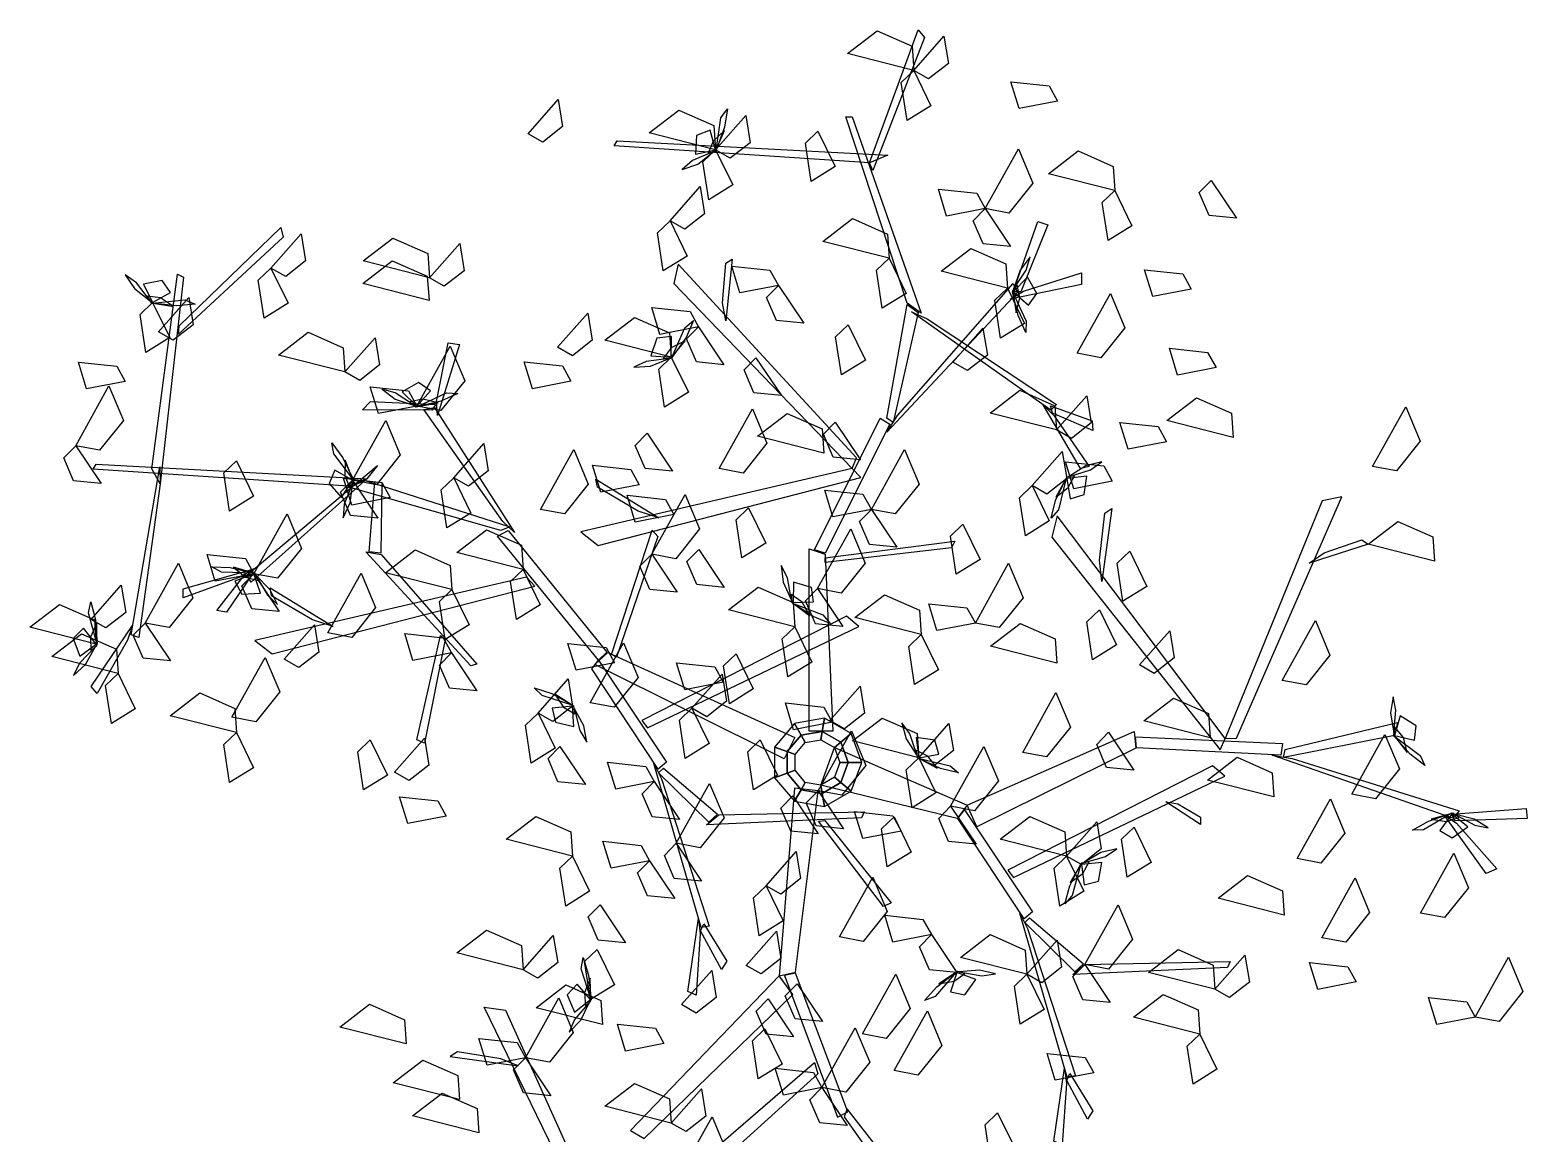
# Model space of a CAD drawing. Extents: x -1763 to 1877, y -723 to 1291.
# Drawn here: x -1029.6 to -816.8, y 764.7 to 921.6 of the extents above; entities that cross this region are included whole.
import ezdxf

# ---------------------------------------------------------------- set-up
doc = ezdxf.new("R2010")
doc.units = 0
doc.header["$MEASUREMENT"] = 0
doc.layers.get('0').update_dxf_attribs({"linetype": 'CONTINUOUS'})
doc.layers.add('LSTREEDC', color=3, linetype='CONTINUOUS')

# ---------------------------------------------------------------- blocks, each defined once
blk = doc.blocks.new('A3E24E')
at = {"color": 72, "linetype": 'Continuous'}
for points in [[(0.05992, 0.40647, 0.5071), (0.02064, 0.41646, 0.50182), (0.03818, 0.42995, 0.49953), (0.05891, 0.42082, 0.50331)], [(0.05992, 0.40647, 0.5071), (0.07781, 0.42674, 0.49412), (0.0804, 0.41066, 0.49505), (0.06869, 0.40147, 0.50295)], [(0.05992, 0.40647, 0.4809), (0.07009, 0.38559, 0.47556), (0.05592, 0.37682, 0.49456), (0.05249, 0.39935, 0.49164)], [(0.14511, 0.38834, 0.59691), (0.12232, 0.38386, 0.59157), (0.11747, 0.3998, 0.61057), (0.14013, 0.39735, 0.60765)], [(-0.16854, 0.36902, 0.67768), (-0.15066, 0.38929, 0.66471), (-0.14807, 0.37321, 0.66564), (-0.15978, 0.36402, 0.67353)], [(-0.0575, 0.3595, 0.5071), (-0.09679, 0.36948, 0.50182), (-0.07925, 0.38298, 0.49953), (-0.05852, 0.37385, 0.50331)], [(-0.0575, 0.3595, 0.5071), (-0.03962, 0.37976, 0.49412), (-0.03703, 0.36368, 0.49505), (-0.04874, 0.35449, 0.50295)], [(0.00315, 0.37042, 0.53927), (0.01331, 0.34954, 0.53393), (-0.00086, 0.34077, 0.55293), (-0.00429, 0.3633, 0.55001)], [(-0.0575, 0.3595, 0.5071), (-0.04734, 0.33862, 0.50176), (-0.06151, 0.32985, 0.52076), (-0.06494, 0.35237, 0.51784)], [(0.10217, 0.32466, 0.44422), (0.12188, 0.36008, 0.43894), (0.13043, 0.33968, 0.43665), (0.1163, 0.32197, 0.44043)], [(0.17896, 0.33528, 0.59167), (0.13968, 0.34527, 0.58639), (0.15721, 0.35876, 0.58409), (0.17795, 0.34963, 0.58788)], [(-0.08441, 0.31738, 0.62704), (-0.06653, 0.33764, 0.61407), (-0.06394, 0.32156, 0.615), (-0.07565, 0.31237, 0.62289)], [(0.23597, 0.34136, 0.50259), (0.25099, 0.31889, 0.48962), (0.23478, 0.3205, 0.49054), (0.22889, 0.33417, 0.49844)], [(0.10217, 0.32466, 0.44422), (0.07938, 0.32018, 0.43888), (0.07453, 0.33612, 0.45788), (0.09719, 0.33367, 0.45496)], [(0.17896, 0.33528, 0.61787), (0.18912, 0.3144, 0.61253), (0.17495, 0.30563, 0.63153), (0.17153, 0.32816, 0.62861)], [(0.10217, 0.32466, 0.44422), (0.11719, 0.30219, 0.43125), (0.10098, 0.30379, 0.43217), (0.09509, 0.31747, 0.44007)], [(-0.08441, 0.31738, 0.56417), (-0.07425, 0.2965, 0.55883), (-0.08842, 0.28773, 0.57783), (-0.09185, 0.31025, 0.5749)], [(0.04529, 0.2952, 0.60142), (0.00601, 0.30518, 0.59613), (0.02354, 0.31868, 0.59384), (0.04428, 0.30955, 0.59763)], [(-0.32085, 0.28942, 0.4809), (-0.30297, 0.30969, 0.46792), (-0.30038, 0.29361, 0.46885), (-0.31209, 0.28442, 0.47675)], [(-0.22691, 0.28365, 0.5333), (-0.2662, 0.29363, 0.52802), (-0.24866, 0.30713, 0.52572), (-0.22792, 0.298, 0.52951)], [(-0.22691, 0.28365, 0.5333), (-0.20903, 0.30391, 0.52032), (-0.20643, 0.28783, 0.52125), (-0.21815, 0.27864, 0.52915)], [(-0.2272, 0.27018, 0.67768), (-0.26649, 0.28017, 0.6724), (-0.24895, 0.29366, 0.67011), (-0.22821, 0.28453, 0.6739)], [(0.04529, 0.2952, 0.5333), (0.05546, 0.27432, 0.52796), (0.04129, 0.26555, 0.54696), (0.03786, 0.28808, 0.54404)], [(0.11537, 0.27749, 0.5333), (0.07608, 0.28747, 0.52802), (0.09362, 0.30096, 0.52572), (0.11436, 0.29184, 0.52951)], [(-0.32085, 0.28942, 0.5071), (-0.31069, 0.26854, 0.50176), (-0.32486, 0.25977, 0.52076), (-0.32829, 0.2823, 0.51784)], [(-0.02029, 0.27912, 0.6481), (-0.04307, 0.27464, 0.64276), (-0.04792, 0.29058, 0.66176), (-0.02527, 0.28813, 0.65884)], [(0.22429, 0.27696, 0.52879), (0.2015, 0.27248, 0.52345), (0.19665, 0.28842, 0.54245), (0.21931, 0.28597, 0.53953)], [(-0.02029, 0.27912, 0.6481), (-0.00527, 0.25664, 0.63513), (-0.02148, 0.25825, 0.63606), (-0.02737, 0.27193, 0.64395)], [(0.11537, 0.27749, 0.57522), (0.12553, 0.25661, 0.56988), (0.11136, 0.24784, 0.58888), (0.10793, 0.27036, 0.58596)], [(-0.39093, 0.26901, 0.5071), (-0.38076, 0.24814, 0.50176), (-0.39494, 0.23937, 0.52076), (-0.39836, 0.26189, 0.51784)], [(-0.38739, 0.25164, 0.56765), (-0.36951, 0.27191, 0.55467), (-0.36692, 0.25583, 0.5556), (-0.37863, 0.24664, 0.5635)], [(-0.06762, 0.25459, 0.44422), (-0.09041, 0.25011, 0.43888), (-0.09526, 0.26605, 0.45788), (-0.0726, 0.2636, 0.45496)], [(0.15666, 0.23895, 0.58119), (0.17637, 0.27437, 0.57591), (0.18492, 0.25396, 0.57362), (0.17079, 0.23625, 0.5774)], [(-0.15106, 0.24245, 0.60142), (-0.13318, 0.26272, 0.58844), (-0.13059, 0.24663, 0.58937), (-0.1423, 0.23745, 0.59726)], [(-0.08369, 0.23667, 0.60142), (-0.12297, 0.24666, 0.59613), (-0.10543, 0.26015, 0.59384), (-0.0847, 0.25102, 0.59763)], [(-0.27696, 0.22782, 0.5333), (-0.31625, 0.23781, 0.52802), (-0.29871, 0.2513, 0.52572), (-0.27797, 0.24217, 0.52951)], [(-0.06762, 0.25459, 0.44422), (-0.05261, 0.23211, 0.43125), (-0.06882, 0.23372, 0.43217), (-0.0747, 0.24739, 0.44007)], [(0.02108, 0.25577, 0.6742), (0.03124, 0.23489, 0.66886), (0.01707, 0.22612, 0.68786), (0.01364, 0.24865, 0.68494)], [(0.08303, 0.23359, 0.5333), (0.10091, 0.25386, 0.52032), (0.1035, 0.23778, 0.52125), (0.09179, 0.22859, 0.52915)], [(-0.27696, 0.22782, 0.4809), (-0.25908, 0.24809, 0.46792), (-0.25649, 0.232, 0.46885), (-0.2682, 0.22282, 0.47675)], [(-0.23433, 0.20761, 0.41802), (-0.21462, 0.24303, 0.41274), (-0.20607, 0.22263, 0.41045), (-0.2202, 0.20492, 0.41424)], [(0.23892, 0.23037, 0.50259), (0.21613, 0.22589, 0.49725), (0.21128, 0.24183, 0.51625), (0.23394, 0.23938, 0.51333)], [(-0.40721, 0.22224, 0.44422), (-0.42999, 0.21776, 0.43888), (-0.43484, 0.23371, 0.45788), (-0.41219, 0.23125, 0.45496)], [(-0.14322, 0.22237, 0.30745), (-0.166, 0.21789, 0.30211), (-0.17085, 0.23384, 0.32111), (-0.1482, 0.23139, 0.31819)], [(-0.08369, 0.23667, 0.60142), (-0.07352, 0.21579, 0.59608), (-0.08769, 0.20702, 0.61508), (-0.09112, 0.22955, 0.61215)], [(-0.03354, 0.23625, 0.50259), (-0.01852, 0.21377, 0.48962), (-0.03473, 0.21538, 0.49054), (-0.04062, 0.22906, 0.49844)], [(-0.43647, 0.18413, 0.44422), (-0.41676, 0.21955, 0.43894), (-0.4082, 0.19914, 0.43665), (-0.42233, 0.18143, 0.44043)], [(-0.23433, 0.20761, 0.41802), (-0.25712, 0.20313, 0.41268), (-0.26197, 0.21907, 0.43168), (-0.23932, 0.21662, 0.42876)], [(0.14447, 0.19345, 0.67768), (0.10519, 0.20344, 0.6724), (0.12272, 0.21693, 0.67011), (0.14346, 0.2078, 0.6739)], [(0.14447, 0.19345, 0.67768), (0.16236, 0.21372, 0.66471), (0.16495, 0.19764, 0.66564), (0.15324, 0.18845, 0.67353)], [(-0.05533, 0.17054, 0.6481), (-0.03561, 0.20597, 0.64282), (-0.02706, 0.18556, 0.64053), (-0.04119, 0.16785, 0.64432)], [(0.24917, 0.18907, 0.56547), (0.20988, 0.19906, 0.56019), (0.22742, 0.21255, 0.5579), (0.24816, 0.20343, 0.56168)], [(0.33163, 0.17182, 0.63079), (0.35134, 0.20725, 0.62551), (0.35989, 0.18684, 0.62322), (0.34576, 0.16913, 0.627)], [(-0.27245, 0.16372, 0.44422), (-0.25274, 0.19914, 0.43894), (-0.24419, 0.17874, 0.43665), (-0.25832, 0.16102, 0.44043)], [(0.0067, 0.17978, 0.59167), (-0.03259, 0.18977, 0.58639), (-0.01505, 0.20326, 0.58409), (0.00569, 0.19413, 0.58788)], [(0.01343, 0.19813, 0.50259), (0.02845, 0.17566, 0.48962), (0.01224, 0.17727, 0.49054), (0.00636, 0.19094, 0.49844)], [(0.20966, 0.18648, 0.52879), (0.18687, 0.182, 0.52345), (0.18202, 0.19794, 0.54245), (0.20468, 0.19549, 0.53953)], [(-0.09806, 0.19149, 0.37), (-0.08305, 0.16901, 0.35702), (-0.09926, 0.17062, 0.35795), (-0.10514, 0.1843, 0.36585)], [(-0.43647, 0.18413, 0.44422), (-0.42145, 0.16165, 0.43125), (-0.43766, 0.16326, 0.43217), (-0.44354, 0.17693, 0.44007)], [(-0.21257, 0.16507, 0.67768), (-0.19469, 0.18533, 0.66471), (-0.19209, 0.16925, 0.66564), (-0.20381, 0.16006, 0.67353)], [(-0.16118, 0.14639, 0.47042), (-0.14147, 0.18182, 0.46514), (-0.13292, 0.16141, 0.46285), (-0.14705, 0.1437, 0.46663)], [(0.03479, 0.14639, 0.44422), (0.0545, 0.18182, 0.43894), (0.06306, 0.16141, 0.43665), (0.04892, 0.1437, 0.44043)], [(0.13, 0.16044, 0.5333), (0.14788, 0.18071, 0.52032), (0.15047, 0.16462, 0.52125), (0.13876, 0.15544, 0.52915)], [(-0.34126, 0.17507, 0.5333), (-0.3311, 0.15419, 0.52796), (-0.34527, 0.14542, 0.54696), (-0.3487, 0.16795, 0.54404)], [(-0.10266, 0.16102, 0.51234), (-0.12544, 0.15654, 0.507), (-0.13029, 0.17249, 0.526), (-0.10764, 0.17003, 0.52308)], [(0.17745, 0.16309, 0.50259), (0.15467, 0.15861, 0.49725), (0.14982, 0.17456, 0.51625), (0.17247, 0.17211, 0.51333)], [(-0.27245, 0.16372, 0.44422), (-0.25743, 0.14124, 0.43125), (-0.27364, 0.14285, 0.43217), (-0.27953, 0.15653, 0.44007)], [(-0.25014, 0.15337, 0.37), (-0.27293, 0.14889, 0.36466), (-0.27778, 0.16483, 0.38366), (-0.25513, 0.16238, 0.38074)], [(-0.21257, 0.16507, 0.67768), (-0.20241, 0.14419, 0.67234), (-0.21658, 0.13542, 0.69134), (-0.22001, 0.15794, 0.68842)], [(0.13, 0.16044, 0.5333), (0.14016, 0.13956, 0.52796), (0.12599, 0.13079, 0.54696), (0.12256, 0.15332, 0.54404)], [(-0.08225, 0.14331, 0.47042), (-0.10504, 0.13883, 0.46508), (-0.10989, 0.15478, 0.48408), (-0.08723, 0.15232, 0.48116)], [(-0.09517, 0.11984, 0.59496), (-0.07546, 0.15526, 0.58967), (-0.06691, 0.13485, 0.58738), (-0.08104, 0.11714, 0.59117)], [(0.03479, 0.14639, 0.52282), (0.01201, 0.14191, 0.51748), (0.00716, 0.15786, 0.53648), (0.02981, 0.1554, 0.53356)], [(-0.33097, 0.10828, 0.44422), (-0.31126, 0.1437, 0.43894), (-0.30271, 0.12329, 0.43665), (-0.31684, 0.10558, 0.44043)], [(-0.03788, 0.1473, 0.67768), (-0.02772, 0.12642, 0.67234), (-0.04189, 0.11765, 0.69134), (-0.04532, 0.14018, 0.68842)], [(0.03479, 0.14639, 0.44422), (0.04981, 0.12392, 0.43125), (0.0336, 0.12553, 0.43217), (0.02771, 0.1392, 0.44007)], [(-0.17147, 0.11077, 0.5071), (-0.21076, 0.12076, 0.50182), (-0.19322, 0.13425, 0.49953), (-0.17248, 0.12512, 0.50331)], [(0.00283, 0.09942, 0.53854), (0.02255, 0.13484, 0.53326), (0.0311, 0.11444, 0.53096), (0.01697, 0.09672, 0.53475)], [(0.08903, 0.13762, 0.67768), (0.09919, 0.11674, 0.67234), (0.08502, 0.10797, 0.69134), (0.0816, 0.1305, 0.68842)], [(0.36831, 0.11579, 0.69367), (0.32903, 0.12578, 0.68839), (0.34656, 0.13927, 0.68609), (0.3673, 0.13015, 0.68988)], [(-0.33097, 0.10828, 0.41802), (-0.35376, 0.10379, 0.41268), (-0.35861, 0.11974, 0.43168), (-0.33595, 0.11729, 0.42876)], [(-0.21365, 0.09884, 0.57924), (-0.25294, 0.10883, 0.57395), (-0.2354, 0.12232, 0.57166), (-0.21466, 0.11319, 0.57545)], [(-0.09517, 0.11984, 0.61068), (-0.08016, 0.09736, 0.5977), (-0.09636, 0.09897, 0.59863), (-0.10225, 0.11264, 0.60652)], [(-0.06737, 0.12265, 0.26029), (-0.05235, 0.10018, 0.24732), (-0.06856, 0.10179, 0.24825), (-0.07445, 0.11546, 0.25614)], [(0.18782, 0.12159, 0.59167), (0.19798, 0.10071, 0.58633), (0.18381, 0.09194, 0.60533), (0.18038, 0.11447, 0.60241)], [(-0.39527, 0.07901, 0.47042), (-0.37556, 0.11444, 0.46514), (-0.36701, 0.09403, 0.46285), (-0.38114, 0.07632, 0.46663)], [(-0.33097, 0.10828, 0.44422), (-0.31596, 0.0858, 0.43125), (-0.33217, 0.08741, 0.43217), (-0.33805, 0.10108, 0.44007)], [(-0.28708, 0.07324, 0.53854), (-0.26737, 0.10866, 0.53326), (-0.25882, 0.08825, 0.53096), (-0.27295, 0.07054, 0.53475)], [(-0.17147, 0.11077, 0.5071), (-0.16131, 0.08989, 0.50176), (-0.17548, 0.08112, 0.52076), (-0.1789, 0.10365, 0.51784)], [(0.09639, 0.07901, 0.47042), (0.1161, 0.11444, 0.46514), (0.12466, 0.09403, 0.46285), (0.11053, 0.07632, 0.46663)], [(-0.42733, 0.08113, 0.57924), (-0.40945, 0.1014, 0.56626), (-0.40686, 0.08532, 0.56719), (-0.41857, 0.07613, 0.57508)], [(-0.21365, 0.09884, 0.57924), (-0.20349, 0.07796, 0.5739), (-0.21766, 0.06919, 0.5929), (-0.22108, 0.09172, 0.58997)], [(-0.01057, 0.07679, 0.67768), (-0.04986, 0.08678, 0.6724), (-0.03232, 0.10027, 0.67011), (-0.01158, 0.09114, 0.6739)], [(0.00283, 0.09942, 0.36038), (0.01785, 0.07694, 0.34741), (0.00164, 0.07855, 0.34834), (-0.00424, 0.09223, 0.35623)], [(-0.42425, 0.0665, 0.57924), (-0.46354, 0.07649, 0.57395), (-0.446, 0.08998, 0.57166), (-0.42526, 0.08085, 0.57545)], [(0.06433, 0.07228, 0.60544), (0.02504, 0.08226, 0.60015), (0.04258, 0.09576, 0.59786), (0.06332, 0.08663, 0.60165)], [(0.09639, 0.07901, 0.33419), (0.07361, 0.07453, 0.32885), (0.06876, 0.09048, 0.34785), (0.09141, 0.08802, 0.34492)], [(0.16983, 0.08691, 0.60544), (0.17999, 0.06603, 0.6001), (0.16582, 0.05726, 0.6191), (0.16239, 0.07979, 0.61617)], [(0.2781, 0.04502, 0.6481), (0.29781, 0.08045, 0.64282), (0.30636, 0.06004, 0.64053), (0.29223, 0.04233, 0.64432)], [(-0.41133, 0.04916, 0.5071), (-0.45062, 0.05915, 0.50182), (-0.43308, 0.07264, 0.49953), (-0.41234, 0.06352, 0.50331)], [(-0.39527, 0.07901, 0.44422), (-0.38025, 0.05654, 0.43125), (-0.39646, 0.05815, 0.43217), (-0.40235, 0.07182, 0.44007)], [(-0.31298, 0.05764, 0.57924), (-0.2951, 0.07791, 0.56626), (-0.29251, 0.06183, 0.56719), (-0.30422, 0.05264, 0.57508)], [(-0.21393, 0.0613, 0.47042), (-0.23671, 0.05682, 0.46508), (-0.24156, 0.07276, 0.48408), (-0.21891, 0.07031, 0.48116)], [(-0.01057, 0.07679, 0.67768), (-0.00041, 0.05591, 0.67234), (-0.01458, 0.04714, 0.69134), (-0.01801, 0.06967, 0.68842)], [(0.06433, 0.07228, 0.55304), (0.07449, 0.0514, 0.5477), (0.06032, 0.04263, 0.5667), (0.0569, 0.06515, 0.56378)], [(0.14463, 0.05532, 0.5071), (0.10534, 0.06531, 0.50182), (0.12288, 0.0788, 0.49953), (0.14362, 0.06968, 0.50331)], [(0.19359, 0.05421, 0.59167), (0.21148, 0.07448, 0.57869), (0.21407, 0.0584, 0.57962), (0.20236, 0.04921, 0.58752)], [(-0.11729, 0.05553, 0.41802), (-0.14007, 0.05105, 0.41268), (-0.14492, 0.06699, 0.43168), (-0.12227, 0.06454, 0.42876)], [(-0.13167, 0.03179, 0.2341), (-0.11196, 0.06721, 0.22881), (-0.1034, 0.0468, 0.22652), (-0.11753, 0.02909, 0.23031)], [(-0.34389, 0.02319, 0.61068), (-0.32418, 0.05862, 0.60539), (-0.31563, 0.03821, 0.6031), (-0.32976, 0.0205, 0.60689)], [(-0.21393, 0.0613, 0.52282), (-0.19891, 0.03883, 0.50984), (-0.21512, 0.04044, 0.51077), (-0.22101, 0.05411, 0.51867)], [(-0.05299, 0.04398, 0.47042), (-0.07578, 0.0395, 0.46508), (-0.08063, 0.05544, 0.48408), (-0.05797, 0.05299, 0.48116)], [(-0.04532, 0.06085, 0.32317), (-0.03515, 0.03997, 0.31783), (-0.04932, 0.0312, 0.33683), (-0.05275, 0.05372, 0.33391)], [(-0.41133, 0.04916, 0.5071), (-0.40117, 0.02829, 0.50176), (-0.41534, 0.01952, 0.52076), (-0.41877, 0.04204, 0.51784)], [(-0.16261, 0.02568, 0.4809), (-0.14473, 0.04595, 0.46792), (-0.14214, 0.02986, 0.46885), (-0.15385, 0.02068, 0.47675)], [(-0.0715, 0.0285, 0.32317), (-0.05361, 0.04877, 0.3102), (-0.05102, 0.03269, 0.31113), (-0.06273, 0.0235, 0.31902)], [(-0.34126, 0.01413, 0.5857), (-0.38055, 0.02411, 0.58041), (-0.36301, 0.03761, 0.57812), (-0.34227, 0.02848, 0.58191)], [(0.01022, 0.02135, 0.67768), (0.0281, 0.04161, 0.66471), (0.03069, 0.02553, 0.66564), (0.01898, 0.01634, 0.67353)], [(0.12443, 0.0024, 0.52879), (0.14414, 0.03782, 0.52351), (0.1527, 0.01742, 0.52122), (0.13857, -0.00029, 0.525)], [(-0.0715, 0.0285, 0.32317), (-0.06133, 0.00763, 0.31783), (-0.0755, -0.00114, 0.33683), (-0.07893, 0.02138, 0.33391)], [(0.01156, 0.02024, 0.26029), (-0.01123, 0.01576, 0.25496), (-0.01608, 0.0317, 0.27396), (0.00658, 0.02925, 0.27103)], [(0.23549, 0.01105, 0.5071), (0.1962, 0.02103, 0.50182), (0.21374, 0.03453, 0.49953), (0.23448, 0.0254, 0.50331)], [(-0.16261, 0.02568, 0.62761), (-0.15245, 0.0048, 0.62228), (-0.16662, -0.00397, 0.64128), (-0.17005, 0.01856, 0.63835)], [(0.06287, -0.00076, 0.32317), (0.02359, 0.00923, 0.31789), (0.04112, 0.02272, 0.3156), (0.06186, 0.01359, 0.31939)], [(0.06287, -0.00076, 0.32317), (0.08076, 0.01951, 0.3102), (0.08335, 0.00343, 0.31113), (0.07164, -0.00576, 0.31902)], [(-0.34126, 0.01413, 0.5333), (-0.3311, -0.00675, 0.52796), (-0.34527, -0.01552, 0.54696), (-0.3487, 0.00701, 0.54404)], [(-0.26199, 0.00979, 0.65148), (-0.25183, -0.01108, 0.64615), (-0.266, -0.01985, 0.66515), (-0.26942, 0.00267, 0.66222)], [(-0.2477, -0.00936, 0.60142), (-0.22982, 0.01091, 0.58844), (-0.22723, -0.00517, 0.58937), (-0.23894, -0.01436, 0.59726)], [(-0.03098, 0.00979, 0.67768), (-0.02082, -0.01108, 0.67234), (-0.03499, -0.01985, 0.69134), (-0.03841, 0.00267, 0.68842)], [(0.00324, -0.02036, 0.23406), (0.02295, 0.01506, 0.22878), (0.0315, -0.00535, 0.22649), (0.01737, -0.02306, 0.23028)], [(0.17532, 0.01433, 0.52282), (0.19034, -0.00815, 0.50984), (0.17413, -0.00654, 0.51077), (0.16824, 0.00714, 0.51867)], [(0.31929, -0.02236, 0.6481), (0.339, 0.01307, 0.64282), (0.34756, -0.00734, 0.64053), (0.33343, -0.02505, 0.64432)], [(-0.14963, 0.00586, 0.44422), (-0.13461, -0.01662, 0.43125), (-0.15082, -0.01501, 0.43217), (-0.15671, -0.00133, 0.44007)], [(0.08176, -0.02956, 0.36038), (0.10147, 0.00586, 0.3551), (0.11003, -0.01455, 0.35281), (0.09589, -0.03226, 0.3566)], [(-0.0938, -0.01493, 0.33419), (-0.11659, -0.01941, 0.32885), (-0.12144, -0.00347, 0.34785), (-0.09878, -0.00592, 0.34492)], [(0.06287, -0.00076, 0.32317), (0.07304, -0.02164, 0.31783), (0.05887, -0.03041, 0.33683), (0.05544, -0.00788, 0.33391)], [(0.27322, -0.02399, 0.60142), (0.23394, -0.014, 0.59613), (0.25147, -0.00051, 0.59384), (0.27221, -0.00964, 0.59763)], [(-0.0938, -0.01493, 0.41802), (-0.07879, -0.03741, 0.40505), (-0.095, -0.0358, 0.40598), (-0.10088, -0.02213, 0.41387)], [(-0.08074, -0.05146, 0.37), (-0.06103, -0.01604, 0.36472), (-0.05247, -0.03645, 0.36243), (-0.06661, -0.05416, 0.36621)], [(-0.21701, -0.03534, 0.44422), (-0.23979, -0.03982, 0.43888), (-0.24464, -0.02388, 0.45788), (-0.22199, -0.02633, 0.45496)], [(-0.0118, -0.0234, 0.44422), (0.00322, -0.04588, 0.43125), (-0.01299, -0.04427, 0.43217), (-0.01887, -0.0306, 0.44007)], [(0.00324, -0.02036, 0.20786), (0.01825, -0.04284, 0.19489), (0.00204, -0.04123, 0.19582), (-0.00384, -0.02756, 0.20371)], [(0.28695, -0.06047, 0.6481), (0.30666, -0.02505, 0.64282), (0.31522, -0.04546, 0.64053), (0.30108, -0.06317, 0.64432)], [(0.0525, -0.0442, 0.44422), (0.02972, -0.04868, 0.43888), (0.02487, -0.03273, 0.45788), (0.04752, -0.03519, 0.45496)], [(0.08176, -0.02956, 0.44422), (0.09678, -0.05204, 0.43125), (0.08057, -0.05043, 0.43217), (0.07469, -0.03676, 0.44007)], [(-0.14221, -0.05903, 0.5333), (-0.18149, -0.04904, 0.52802), (-0.16396, -0.03555, 0.52572), (-0.14322, -0.04468, 0.52951)], [(0.04824, -0.0358, 0.29697), (0.05841, -0.05667, 0.29163), (0.04423, -0.06544, 0.31063), (0.04081, -0.04292, 0.30771)], [(0.1504, -0.05903, 0.5071), (0.11112, -0.04904, 0.50182), (0.12865, -0.03555, 0.49953), (0.14939, -0.04468, 0.50331)], [(0.1504, -0.05903, 0.5071), (0.16829, -0.03876, 0.49412), (0.17088, -0.05484, 0.49505), (0.15917, -0.06403, 0.50295)], [(0.19038, -0.04191, 0.73708), (0.20054, -0.06278, 0.73174), (0.18637, -0.07155, 0.75074), (0.18294, -0.04903, 0.74782)], [(-0.09663, -0.06178, 0.60088), (-0.11941, -0.06626, 0.59554), (-0.12426, -0.05031, 0.61454), (-0.10161, -0.05276, 0.61162)], [(-0.08074, -0.05146, 0.37), (-0.06572, -0.07394, 0.35702), (-0.08193, -0.07233, 0.35795), (-0.08782, -0.05865, 0.36585)], [(-0.14221, -0.05903, 0.4809), (-0.13205, -0.07991, 0.47556), (-0.14622, -0.08868, 0.49456), (-0.14964, -0.06615, 0.49164)], [(-0.09663, -0.06178, 0.26029), (-0.08161, -0.08425, 0.24732), (-0.09782, -0.08264, 0.24825), (-0.10371, -0.06897, 0.25614)], [(-0.0276, -0.07661, 0.29697), (-0.00972, -0.05634, 0.284), (-0.00713, -0.07242, 0.28493), (-0.01884, -0.08161, 0.29282)], [(0.1504, -0.05903, 0.5071), (0.16057, -0.07991, 0.50176), (0.14639, -0.08868, 0.52076), (0.14297, -0.06615, 0.51784)], [(0.36011, -0.09282, 0.6481), (0.37982, -0.05739, 0.64282), (0.38837, -0.0778, 0.64053), (0.37424, -0.09551, 0.64432)], [(0.27938, -0.09407, 0.5857), (0.2401, -0.08408, 0.58041), (0.25763, -0.07059, 0.57812), (0.27837, -0.07972, 0.58191)], [(-0.0276, -0.07661, 0.29697), (-0.01744, -0.09749, 0.29163), (-0.03161, -0.10626, 0.31063), (-0.03504, -0.08373, 0.30771)], [(0.0159, -0.10691, 0.37), (0.03561, -0.07148, 0.36472), (0.04416, -0.09189, 0.36243), (0.03003, -0.1096, 0.36621)], [(0.30158, -0.10745, 0.6481), (0.32129, -0.07202, 0.64282), (0.32985, -0.09243, 0.64053), (0.31572, -0.11014, 0.64432)], [(-0.12589, -0.08796, 0.62708), (-0.11087, -0.11043, 0.6141), (-0.12708, -0.10882, 0.61503), (-0.13297, -0.09515, 0.62293)], [(0.16119, -0.12329, 0.62757), (0.1809, -0.08787, 0.62229), (0.18946, -0.10827, 0.62), (0.17533, -0.12598, 0.62379)], [(0.07033, -0.10558, 0.65377), (0.04755, -0.11006, 0.64843), (0.0427, -0.09411, 0.66743), (0.06535, -0.09657, 0.66451)], [(-0.17147, -0.12641, 0.62761), (-0.21076, -0.11642, 0.62233), (-0.19322, -0.10293, 0.62004), (-0.17248, -0.11206, 0.62383)], [(-0.17147, -0.12641, 0.4809), (-0.15358, -0.10614, 0.46792), (-0.15099, -0.12222, 0.46885), (-0.1627, -0.13141, 0.47675)], [(-0.03929, -0.12388, 0.66425), (-0.02141, -0.10361, 0.65128), (-0.01881, -0.11969, 0.65221), (-0.03053, -0.12888, 0.6601)], [(0.07033, -0.10558, 0.62757), (0.08535, -0.12805, 0.6146), (0.06914, -0.12644, 0.61553), (0.06325, -0.11277, 0.62342)], [(0.12692, -0.1291, 0.5071), (0.08763, -0.11912, 0.50182), (0.10517, -0.10562, 0.49953), (0.12591, -0.11475, 0.50331)], [(-0.12758, -0.11447, 0.5333), (-0.11742, -0.13535, 0.52796), (-0.13159, -0.14412, 0.54696), (-0.13501, -0.12159, 0.54404)], [(0.12692, -0.1291, 0.5071), (0.1448, -0.10883, 0.49412), (0.14739, -0.12492, 0.49505), (0.13568, -0.1341, 0.50295)], [(0.23819, -0.13796, 0.5857), (0.1989, -0.12797, 0.58041), (0.21644, -0.11448, 0.57812), (0.23718, -0.12361, 0.58191)], [(0.16119, -0.12329, 0.62757), (0.17621, -0.14576, 0.6146), (0.16, -0.14415, 0.61553), (0.15412, -0.13048, 0.62342)], [(0.23819, -0.13796, 0.60142), (0.25607, -0.11769, 0.58844), (0.25866, -0.13377, 0.58937), (0.24695, -0.14296, 0.59726)], [(0.32199, -0.13363, 0.6219), (0.2992, -0.13811, 0.61656), (0.29435, -0.12217, 0.63556), (0.31701, -0.12462, 0.63264)], [(0.39245, -0.15442, 0.6481), (0.41216, -0.119, 0.64282), (0.42071, -0.1394, 0.64053), (0.40658, -0.15712, 0.64432)], [(-0.07766, -0.14707, 0.32317), (-0.05977, -0.1268, 0.3102), (-0.05718, -0.14288, 0.31113), (-0.06889, -0.15207, 0.31902)], [(0.02952, -0.16449, 0.65377), (0.04923, -0.12906, 0.64849), (0.05778, -0.14947, 0.6462), (0.04365, -0.16718, 0.64999)], [(0.12692, -0.1291, 0.5071), (0.13708, -0.14998, 0.50176), (0.12291, -0.15875, 0.52076), (0.11948, -0.13623, 0.51784)], [(-0.12438, -0.15891, 0.60661), (-0.16367, -0.14892, 0.60133), (-0.14613, -0.13543, 0.59904), (-0.12539, -0.14456, 0.60283)], [(-0.0091, -0.13468, 0.41802), (0.00592, -0.15715, 0.40505), (-0.01029, -0.15554, 0.40598), (-0.01618, -0.14187, 0.41387)], [(0.22933, -0.16453, 0.60142), (0.19004, -0.15454, 0.59613), (0.20758, -0.14105, 0.59384), (0.22832, -0.15018, 0.59763)], [(-0.2407, -0.17035, 0.57924), (-0.27999, -0.16036, 0.57395), (-0.26245, -0.14687, 0.57166), (-0.24172, -0.156, 0.57545)], [(-0.17004, -0.17857, 0.47042), (-0.15033, -0.14315, 0.46514), (-0.14177, -0.16355, 0.46285), (-0.1559, -0.18127, 0.46663)], [(-0.02631, -0.1437, 0.62757), (-0.01129, -0.16617, 0.6146), (-0.0275, -0.16456, 0.61553), (-0.03339, -0.15089, 0.62342)], [(0.39245, -0.15442, 0.6481), (0.36966, -0.1589, 0.64276), (0.36481, -0.14296, 0.66176), (0.38747, -0.14541, 0.65884)], [(-0.08803, -0.1701, 0.41802), (-0.11081, -0.17458, 0.41268), (-0.11566, -0.15864, 0.43168), (-0.09301, -0.16109, 0.42876)], [(0.04824, -0.18622, 0.37), (0.06795, -0.1508, 0.36472), (0.07651, -0.17121, 0.36243), (0.06237, -0.18892, 0.36621)], [(-0.17004, -0.17857, 0.47042), (-0.19282, -0.18305, 0.46508), (-0.19767, -0.16711, 0.48408), (-0.17502, -0.16956, 0.48116)], [(-0.02824, -0.16145, 0.5071), (-0.01808, -0.18232, 0.50176), (-0.03225, -0.19109, 0.52076), (-0.03568, -0.16857, 0.51784)], [(0.00553, -0.19628, 0.47042), (0.02524, -0.16086, 0.46514), (0.03379, -0.18127, 0.46285), (0.01966, -0.19898, 0.46663)], [(0.22933, -0.16453, 0.60142), (0.23949, -0.1854, 0.59608), (0.22532, -0.19417, 0.61508), (0.2219, -0.17165, 0.61215)], [(0.16647, -0.18743, 0.53854), (0.14368, -0.19191, 0.5332), (0.13883, -0.17596, 0.5522), (0.16148, -0.17842, 0.54928)], [(-0.20912, -0.2034, 0.6119), (-0.2484, -0.19342, 0.60661), (-0.23087, -0.17992, 0.60432), (-0.21013, -0.18905, 0.60811)], [(-0.17004, -0.17857, 0.52282), (-0.15502, -0.20105, 0.50984), (-0.17123, -0.19944, 0.51077), (-0.17711, -0.18576, 0.51867)], [(0.00553, -0.19628, 0.41802), (-0.01725, -0.20076, 0.41268), (-0.0221, -0.18482, 0.43168), (0.00055, -0.18727, 0.42876)], [(-0.08369, -0.21728, 0.5071), (-0.12297, -0.20729, 0.50182), (-0.10543, -0.1938, 0.49953), (-0.0847, -0.20292, 0.50331)], [(-0.19765, -0.22305, 0.4809), (-0.23694, -0.21306, 0.47562), (-0.2194, -0.19957, 0.47333), (-0.19866, -0.2087, 0.47711)], [(-0.08369, -0.21728, 0.60142), (-0.0658, -0.19701, 0.58844), (-0.06321, -0.21309, 0.58937), (-0.07492, -0.22228, 0.59726)], [(0.00553, -0.19628, 0.54902), (0.02055, -0.21876, 0.53604), (0.00434, -0.21715, 0.53697), (-0.00155, -0.20347, 0.54487)], [(0.10959, -0.21111, 0.60142), (0.11975, -0.23199, 0.59608), (0.10558, -0.24076, 0.61508), (0.10216, -0.21824, 0.61215)], [(-0.07917, -0.24903, 0.44422), (-0.05946, -0.21361, 0.43894), (-0.05091, -0.23401, 0.43665), (-0.06504, -0.25173, 0.44043)]]:
    blk.add_3dface(points, dxfattribs=at)
at = {"color": 34, "linetype": 'Continuous'}
for points in [[(0.03368, 0.35179, 0.59948), (0.06246, 0.43049, 0.67818), (0.0663, 0.42597, 0.67366), (0.0356, 0.34727, 0.59496)], [(0.05607, 0.26856, 0.51625), (0.01961, 0.37893, 0.62662), (0.02344, 0.37893, 0.62662), (0.06438, 0.26268, 0.51037)], [(0.03368, 0.35179, 0.59948), (-0.11748, 0.36174, 0.65187), (-0.11576, 0.36471, 0.65359), (0.04458, 0.35619, 0.59954)], [(-0.37525, 0.25512, 0.52216), (-0.31505, 0.31342, 0.60086), (-0.31356, 0.30768, 0.59634), (-0.37549, 0.25021, 0.51763)], [(0.11875, 0.27534, 0.47198), (0.13347, 0.31692, 0.544), (0.13922, 0.315, 0.54067), (0.12323, 0.27534, 0.47198)], [(-0.05332, 0.26875, 0.47065), (-0.0514, 0.29219, 0.49858), (-0.04756, 0.29465, 0.50152), (-0.0514, 0.25806, 0.45791)], [(-0.39136, 0.17045, 0.43893), (-0.37609, 0.28568, 0.5493), (-0.37264, 0.28401, 0.5493), (-0.38644, 0.16154, 0.43305)], [(0.026, 0.17694, 0.40374), (-0.07954, 0.2917, 0.48409), (-0.0821, 0.28017, 0.47602), (0.02344, 0.17065, 0.39934)], [(0.12492, 0.27568, 0.47128), (0.15918, 0.2865, 0.46363), (0.15918, 0.27969, 0.45886), (0.1171, 0.27091, 0.47141)], [(0.05031, 0.20209, 0.42135), (0.11875, 0.28017, 0.47602), (0.12131, 0.27493, 0.47235), (0.04391, 0.19214, 0.41438)], [(0.04391, 0.20037, 0.42041), (0.05607, 0.26788, 0.51683), (0.06246, 0.26311, 0.51001), (0.04775, 0.1978, 0.41674)], [(0.06781, 0.25926, 0.51625), (0.14445, 0.20863, 0.58927), (0.14112, 0.20511, 0.58437), (0.05863, 0.26347, 0.50694)], [(-0.22277, 0.21031, 0.39692), (-0.21579, 0.24517, 0.40618), (-0.20905, 0.24401, 0.40145), (-0.22208, 0.20197, 0.39321)], [(-0.22533, 0.20508, 0.39477), (-0.26656, 0.20532, 0.46847), (-0.26178, 0.2103, 0.46795), (-0.22333, 0.20854, 0.39677)], [(-0.18356, 0.13929, 0.3139), (-0.23022, 0.20562, 0.39871), (-0.22389, 0.20671, 0.39622), (-0.17657, 0.13263, 0.30413)], [(0.14301, 0.20187, 0.58352), (0.16374, 0.17189, 0.57894), (0.15857, 0.17053, 0.57257), (0.13653, 0.20825, 0.58241)], [(0.14095, 0.20771, 0.58411), (0.1655, 0.19894, 0.66444), (0.166, 0.19312, 0.66073), (0.14208, 0.20337, 0.58411)], [(0.00105, 0.12245, 0.36558), (0.04007, 0.20052, 0.42025), (0.04583, 0.19685, 0.41768), (0.00745, 0.12035, 0.36412)], [(-0.27491, 0.16017, 0.38195), (-0.42607, 0.17012, 0.43434), (-0.42435, 0.1731, 0.43605), (-0.26401, 0.16458, 0.38201)], [(-0.38644, 0.16154, 0.43305), (-0.399, 0.07054, 0.50606), (-0.40361, 0.07202, 0.50116), (-0.38662, 0.17163, 0.42374)], [(-0.26401, 0.16458, 0.38201), (-0.33246, 0.10333, 0.45502), (-0.33502, 0.10744, 0.45012), (-0.25761, 0.17239, 0.3727)], [(0.02344, 0.17065, 0.39934), (-0.13732, 0.13303, 0.45854), (-0.12705, 0.12504, 0.4526), (0.02852, 0.16526, 0.39609)], [(-0.18466, 0.13378, 0.31024), (-0.27464, 0.15964, 0.38261), (-0.26504, 0.16343, 0.38074), (-0.17932, 0.13613, 0.30941)], [(-0.25513, 0.16238, 0.38074), (-0.25567, 0.12034, 0.49134), (-0.26261, 0.1213, 0.48353), (-0.25924, 0.16279, 0.37653)], [(-0.10329, 0.14534, 0.44929), (-0.12741, 0.15955, 0.47273), (-0.12832, 0.16429, 0.4752), (-0.09103, 0.14136, 0.4386)], [(0.25111, 0.01091, 0.5906), (0.31339, 0.15384, 0.67096), (0.30181, 0.15152, 0.66288), (0.24433, 0.0107, 0.5862)], [(0.24433, 0.0107, 0.5862), (0.14491, 0.14252, 0.64541), (0.14175, 0.12991, 0.63946), (0.24144, 0.00388, 0.58296)], [(0.16993, 0.11637, 0.63615), (0.17317, 0.14418, 0.65959), (0.17714, 0.14694, 0.66206), (0.17124, 0.10356, 0.62546)], [(-0.12677, 0.05703, 0.26917), (-0.18658, 0.13056, 0.30945), (-0.18038, 0.13389, 0.30755), (-0.12183, 0.06171, 0.26808)], [(-0.11902, 0.0603, 0.26588), (-0.095, 0.13412, 0.27396), (-0.09164, 0.13029, 0.27065), (-0.11621, 0.0589, 0.26368)], [(0.00745, 0.11764, 0.3614), (0.08421, 0.12759, 0.37135), (0.08229, 0.12352, 0.36728), (0.00745, 0.11492, 0.35869)], [(0.30301, 0.12057, 0.65751), (0.32522, 0.1283, 0.68545), (0.32903, 0.12578, 0.68839), (0.294, 0.1145, 0.64477)], [(-0.25545, 0.11956, 0.49096), (-0.19883, 0.05464, 0.62614), (-0.20251, 0.05358, 0.62614), (-0.26459, 0.12125, 0.48376)], [(-0.00214, 0.01496, 0.25872), (-0.00214, 0.12306, 0.36683), (0.00745, 0.1199, 0.36366), (0.01193, 0.01496, 0.25872)], [(-0.33863, 0.10643, 0.44928), (-0.37289, 0.09401, 0.44469), (-0.37289, 0.09935, 0.43832), (-0.33081, 0.11108, 0.44816)], [(-0.33246, 0.10695, 0.44986), (-0.34718, 0.08543, 0.53019), (-0.35294, 0.08642, 0.52648), (-0.33694, 0.10695, 0.44986)], [(-0.16954, 0.1063, 0.29728), (-0.3303, 0.06868, 0.35649), (-0.32004, 0.06069, 0.35054), (-0.16446, 0.1009, 0.29404)], [(-0.29627, 0.08099, 0.34723), (-0.32039, 0.09519, 0.37067), (-0.32131, 0.09994, 0.37314), (-0.28402, 0.077, 0.33654)], [(-0.09775, 0.01691, 0.32013), (0.0273, 0.07701, 0.42744), (0.02006, 0.08301, 0.41666), (-0.10123, 0.02125, 0.31425)], [(-0.40571, 0.06892, 0.50032), (-0.42379, 0.03728, 0.49573), (-0.42725, 0.04135, 0.48936), (-0.40276, 0.07752, 0.49921)], [(-0.21766, 0.06919, 0.5929), (-0.22993, 0.00775, 0.68929), (-0.2345, 0.00976, 0.68375), (-0.22039, 0.07174, 0.58736)], [(-0.12677, 0.05703, 0.26917), (-0.08652, -0.00344, 0.34218), (-0.09148, -0.00754, 0.33875), (-0.13086, 0.05184, 0.26721)], [(-0.01692, -0.00147, 0.18259), (-0.12893, 0.05453, 0.27029), (-0.12136, 0.06148, 0.26772), (-0.01063, 0.01111, 0.18259)], [(-0.00684, 0.01261, 0.07485), (-0.0108, 0.01947), (-0.02248, 0.00554), (-0.01504, 0.00283, 0.07485)], [(0.00573, 0.01483, 0.07485), (0.00711, 0.02263), (-0.0108, 0.01947), (-0.00684, 0.01261, 0.07485)], [(0.01679, 0.00845, 0.07485), (0.02285, 0.01354), (0.00711, 0.02263), (0.00573, 0.01483, 0.07485)], [(0.27978, 0.004, 0.60727), (0.34644, 0.02018, 0.70369), (0.34466, 0.0124, 0.69688), (0.27898, -0.00055, 0.6036)], [(-0.00434, 0.00829, 0.29942), (-0.00684, 0.01261, 0.07485), (-0.01504, 0.00283, 0.07485), (-0.01035, 0.00113, 0.29942)], [(0.00487, 0.00991, 0.29942), (0.00573, 0.01483, 0.07485), (-0.00684, 0.01261, 0.07485), (-0.00434, 0.00829, 0.29942)], [(0.01296, 0.00524, 0.29942), (0.01679, 0.00845, 0.07485), (0.00573, 0.01483, 0.07485), (0.00487, 0.00991, 0.29942)], [(0.02115, -0.00355, 0.07485), (0.02907, -0.00355), (0.02285, 0.01354), (0.01679, 0.00845, 0.07485)], [(0.09158, -0.02885, 0.44559), (0.19045, 0.01486, 0.55369), (0.19144, 0.00481, 0.55052), (0.09727, -0.04172, 0.44559)], [(0.19118, 0.01169, 0.55244), (0.27837, 0.00757, 0.60711), (0.27734, 0.00082, 0.60455), (0.19185, 0.00499, 0.55098)], [(-0.01504, 0.00283, 0.07485), (-0.02248, 0.00554), (-0.02248, -0.01264), (-0.01504, -0.00993, 0.07485)], [(-0.01035, 0.00113, 0.29942), (-0.01504, 0.00283, 0.07485), (-0.01504, -0.00993, 0.07485), (-0.01035, -0.00822, 0.29942)], [(0.01296, 0.00524, 0.29942), (0.09158, -0.02885, 0.44559), (0.08565, -0.03672, 0.44171), (0.00487, -0.01701, 0.29942)], [(0.01616, -0.00355, 0.29942), (0.02115, -0.00355, 0.07485), (0.01679, 0.00845, 0.07485), (0.01296, 0.00524, 0.29942)], [(0.28394, -0.00115, 0.60822), (0.38303, -0.03218, 0.66288), (0.37927, -0.03664, 0.65922), (0.27225, 0.00067, 0.60124)], [(-0.08953, -0.0133, 0.34365), (-0.06119, -0.10068, 0.41666), (-0.06598, -0.10135, 0.41176), (-0.09409, -0.00429, 0.33434)], [(-0.08825, -0.00687, 0.34229), (-0.05635, -0.03427, 0.4529), (-0.06154, -0.03897, 0.44508), (-0.0912, -0.00976, 0.33808)], [(-0.01035, -0.00822, 0.29942), (-0.01504, -0.00993, 0.07485), (-0.00684, -0.01971, 0.07485), (-0.00434, -0.01538, 0.29942)], [(0.01296, -0.01233, 0.29942), (0.01679, -0.01554, 0.07485), (0.02115, -0.00355, 0.07485), (0.01616, -0.00355, 0.29942)], [(0.01679, -0.01554, 0.07485), (0.02285, -0.02063), (0.02907, -0.00355), (0.02115, -0.00355, 0.07485)], [(0.11905, -0.07178, 0.49518), (0.2441, -0.01168, 0.6025), (0.23686, -0.00568, 0.59172), (0.11558, -0.06744, 0.4893)], [(-0.01504, -0.00993, 0.07485), (-0.02248, -0.01264), (-0.0108, -0.02657), (-0.00684, -0.01971, 0.07485)], [(-0.00434, -0.01538, 0.29942), (-0.00684, -0.01971, 0.07485), (0.00573, -0.02193, 0.07485), (0.00487, -0.01701, 0.29942)], [(0.00487, -0.01701, 0.29942), (0.00573, -0.02193, 0.07485), (0.01679, -0.01554, 0.07485), (0.01296, -0.01233, 0.29942)], [(0.00573, -0.02193, 0.07485), (0.00711, -0.02972), (0.02285, -0.02063), (0.01679, -0.01554, 0.07485)], [(-0.01073, -0.01876, 0.23456), (-0.01987, -0.13004, 0.33898), (-0.01008, -0.12788, 0.33559), (0.00324, -0.02036, 0.23406)], [(-0.00684, -0.01971, 0.07485), (-0.0108, -0.02657), (0.00711, -0.02972), (0.00573, -0.02193, 0.07485)], [(-0.05561, -0.0346, 0.45252), (0.03051, -0.03282, 0.58769), (0.02896, -0.03633, 0.58769), (-0.06277, -0.04052, 0.44532)], [(0.09004, -0.03166, 0.44422), (0.13028, -0.09213, 0.51724), (0.12532, -0.09623, 0.51381), (0.08594, -0.03685, 0.44226)], [(0.2164, -0.0281, 0.58358), (0.22971, -0.03609, 0.61662), (0.22965, -0.04026, 0.6201), (0.20919, -0.02701, 0.5685)], [(0.38142, -0.03964, 0.65814), (0.40517, -0.0666, 0.65049), (0.39894, -0.06935, 0.64572), (0.37389, -0.03442, 0.65827)], [(0.37861, -0.03414, 0.65884), (0.42259, -0.03078, 0.73086), (0.42316, -0.03682, 0.72754), (0.38042, -0.03823, 0.65884)], [(0.00727, -0.03793, 0.55445), (0.04652, -0.08677, 0.65084), (0.04204, -0.08898, 0.6453), (0.00357, -0.03839, 0.54891)], [(-0.06652, -0.10506, 0.41092), (-0.06901, -0.14142, 0.40633), (-0.0739, -0.13926, 0.39996), (-0.06761, -0.09603, 0.40981)], [(0.12727, -0.10199, 0.51871), (0.15562, -0.18937, 0.59172), (0.15082, -0.19004, 0.58682), (0.12271, -0.09298, 0.5094)], [(0.12855, -0.09556, 0.51735), (0.16045, -0.12296, 0.62795), (0.15527, -0.12766, 0.62014), (0.1256, -0.09845, 0.51314)], [(-0.0645, -0.09921, 0.41151), (-0.05076, -0.12137, 0.49183), (-0.054, -0.12624, 0.48813), (-0.06631, -0.10331, 0.41151)], [(0.16119, -0.12329, 0.62757), (0.24731, -0.12151, 0.76275), (0.24576, -0.12502, 0.76275), (0.15403, -0.12921, 0.62037)], [(-0.01987, -0.13004, 0.33898), (-0.10796, -0.22158, 0.42404), (-0.09982, -0.22637, 0.41927), (-0.01171, -0.14101, 0.33563)], [(-0.01666, -0.12975, 0.33765), (0.01476, -0.21373, 0.38832), (0.02082, -0.21065, 0.38568), (-0.01011, -0.12835, 0.33603)], [(-0.13191, -0.2774, 0.44097), (-0.19444, -0.14858, 0.54227), (-0.18198, -0.15041, 0.53549), (-0.12457, -0.27742, 0.43757)], [(-0.18474, -0.17922, 0.52322), (-0.2103, -0.17515, 0.54898), (-0.2147, -0.17779, 0.55075), (-0.17439, -0.18343, 0.51076)], [(0.003, -0.1881, 0.3731), (-0.11255, -0.29291, 0.45327), (-0.11401, -0.28088, 0.44568), (0.00104, -0.18141, 0.369)], [(0.15028, -0.19375, 0.58598), (0.14779, -0.23011, 0.58139), (0.1429, -0.22795, 0.57502), (0.14919, -0.18472, 0.58486)], [(0.15231, -0.1879, 0.58656), (0.16604, -0.21006, 0.66689), (0.1628, -0.21493, 0.66318), (0.15049, -0.192, 0.58656)], [(0.01872, -0.21363, 0.38847), (0.05541, -0.26562, 0.48823), (0.05804, -0.25713, 0.48266), (0.02042, -0.2088, 0.38555)]]:
    blk.add_3dface(points, dxfattribs=at)
at = {"color": 210, "linetype": 'Continuous'}
for points in [[(-0.05713, 0.35924, 0.50791), (-0.05436, 0.37837, 0.5018), (-0.0505, 0.38377, 0.51204), (-0.05217, 0.37294, 0.51513)], [(-0.0575, 0.3595, 0.5071), (-0.06066, 0.37119, 0.49628), (-0.06868, 0.36803, 0.49038), (-0.06934, 0.35692, 0.49702)], [(-0.05752, 0.35874, 0.50789), (-0.05218, 0.37098, 0.52085), (-0.05894, 0.36467, 0.53318), (-0.06188, 0.35739, 0.52433)], [(-0.05856, 0.3584, 0.50644), (-0.07111, 0.35303, 0.5038), (-0.07729, 0.34778, 0.51272), (-0.06806, 0.35101, 0.51744)], [(0.11903, 0.27684, 0.47132), (0.12655, 0.28823, 0.46868), (0.12881, 0.29602, 0.4776), (0.12289, 0.28823, 0.48232)], [(-0.39225, 0.26978, 0.50644), (-0.40048, 0.28067, 0.5038), (-0.40706, 0.2854, 0.51272), (-0.4017, 0.27722, 0.51744)], [(0.11875, 0.27534, 0.47198), (0.12783, 0.26732, 0.46116), (0.13278, 0.27438, 0.45526), (0.12721, 0.284, 0.4619)], [(-0.39093, 0.26901, 0.5071), (-0.38033, 0.27489, 0.49628), (-0.38534, 0.28192, 0.49038), (-0.39627, 0.27988, 0.49702)], [(0.1183, 0.27535, 0.47279), (0.12652, 0.25786, 0.46668), (0.12628, 0.25122, 0.47692), (0.1217, 0.26118, 0.48001)], [(0.11835, 0.27598, 0.47277), (0.12063, 0.26282, 0.48573), (0.1228, 0.27181, 0.49806), (0.12124, 0.27951, 0.48921)], [(-0.39167, 0.26884, 0.50789), (-0.3785, 0.26661, 0.52085), (-0.38625, 0.27166, 0.53318), (-0.39403, 0.27275, 0.52433)], [(-0.39109, 0.26859, 0.50791), (-0.37186, 0.27051, 0.5018), (-0.36568, 0.26807, 0.51204), (-0.37659, 0.26707, 0.51513)], [(-0.08339, 0.23632, 0.60222), (-0.07565, 0.25403, 0.59612), (-0.0705, 0.25822, 0.60636), (-0.07497, 0.24822, 0.60945)], [(-0.08369, 0.23667, 0.60142), (-0.08363, 0.24879, 0.5906), (-0.0922, 0.24786, 0.5847), (-0.09578, 0.23733, 0.59134)], [(-0.0839, 0.23594, 0.60221), (-0.07551, 0.24633, 0.61517), (-0.0837, 0.24205, 0.62749), (-0.08847, 0.2358, 0.61864)], [(-0.085, 0.23589, 0.60076), (-0.09852, 0.23404, 0.59812), (-0.10587, 0.23062, 0.60703), (-0.09611, 0.23129, 0.61176)], [(-0.23583, 0.20789, 0.41736), (-0.24723, 0.21541, 0.41473), (-0.25501, 0.21767, 0.42364), (-0.24723, 0.21175, 0.42837)], [(-0.23433, 0.20761, 0.41802), (-0.22631, 0.21669, 0.40721), (-0.23337, 0.22164, 0.4013), (-0.243, 0.21607, 0.40794)], [(-0.23435, 0.20716, 0.41883), (-0.21685, 0.21538, 0.41273), (-0.21022, 0.21514, 0.42296), (-0.22017, 0.21056, 0.42605)], [(-0.23498, 0.2072, 0.41882), (-0.22182, 0.20949, 0.43177), (-0.2308, 0.21166, 0.4441), (-0.23851, 0.2101, 0.43525)], [(-0.272, 0.1638, 0.44503), (-0.28365, 0.17923, 0.43893), (-0.28478, 0.18577, 0.44916), (-0.27825, 0.17697, 0.45225)], [(-0.27245, 0.16372, 0.44422), (-0.28298, 0.1697, 0.4334), (-0.28638, 0.16178, 0.4275), (-0.27894, 0.1535, 0.43414)], [(-0.27192, 0.16317, 0.44502), (-0.27686, 0.17558, 0.45797), (-0.27714, 0.16634, 0.4703), (-0.27403, 0.15912, 0.46145)], [(0.15163, 0.16562, 0.52059), (0.16461, 0.16982, 0.51796), (0.17124, 0.17449, 0.52687), (0.16176, 0.17211, 0.5316)], [(-0.27241, 0.1622, 0.44356), (-0.27743, 0.1495, 0.44093), (-0.27804, 0.14142, 0.44984), (-0.27385, 0.15025, 0.45457)], [(0.15013, 0.16492, 0.52206), (0.14562, 0.14612, 0.51596), (0.14129, 0.14109, 0.52619), (0.14393, 0.15172, 0.52928)], [(0.15056, 0.16538, 0.52205), (0.14412, 0.15368, 0.535), (0.15143, 0.15934, 0.54733), (0.15502, 0.16633, 0.53848)], [(0.15047, 0.16462, 0.52125), (0.15255, 0.15269, 0.51043), (0.16083, 0.15511, 0.50453), (0.16249, 0.16611, 0.51117)], [(-0.33076, 0.10868, 0.44503), (-0.35008, 0.10918, 0.43893), (-0.3559, 0.11238, 0.44916), (-0.34495, 0.112, 0.45225)], [(-0.33022, 0.10835, 0.44502), (-0.343, 0.11222, 0.45797), (-0.33595, 0.10624, 0.4703), (-0.32836, 0.10418, 0.46145)], [(-0.33097, 0.10828, 0.44422), (-0.34222, 0.10377, 0.4334), (-0.33813, 0.09617, 0.4275), (-0.32703, 0.09683, 0.43414)], [(-0.32976, 0.10735, 0.44356), (-0.32295, 0.09552, 0.44093), (-0.31702, 0.09, 0.44984), (-0.32131, 0.09878, 0.45457)], [(-0.01242, 0.09242, 0.67324), (-0.01481, 0.10586, 0.6706), (-0.01853, 0.11306, 0.67951), (-0.01746, 0.10334, 0.68424)], [(-0.01158, 0.09114, 0.6739), (0.00052, 0.09157, 0.66308), (-0.00075, 0.1001, 0.65718), (-0.01142, 0.10325, 0.66382)], [(-0.42381, 0.06641, 0.58004), (-0.42885, 0.08507, 0.57394), (-0.42746, 0.09156, 0.58418), (-0.42469, 0.08096, 0.58727)], [(-0.01232, 0.09133, 0.67469), (-0.0016, 0.08336, 0.68765), (-0.00622, 0.09137, 0.69998), (-0.01265, 0.09588, 0.69113)], [(-0.01192, 0.09084, 0.6747), (0.00609, 0.08382, 0.6686), (0.01048, 0.07884, 0.67884), (0.00031, 0.0829, 0.68193)], [(-0.42425, 0.0665, 0.57924), (-0.43179, 0.07598, 0.56842), (-0.4379, 0.0699, 0.56252), (-0.43409, 0.05944, 0.56916)], [(-0.42396, 0.0658, 0.58003), (-0.42392, 0.07915, 0.59299), (-0.42762, 0.07068, 0.60531), (-0.42743, 0.06283, 0.59647)], [(-0.42479, 0.06507, 0.57858), (-0.43418, 0.05516, 0.57594), (-0.43776, 0.0479, 0.58485), (-0.43058, 0.05453, 0.58958)], [(-0.14182, 0.03019, 0.46966), (-0.16025, 0.03601, 0.46356), (-0.16497, 0.04069, 0.47379), (-0.15455, 0.0373, 0.47689)], [(-0.14139, 0.02973, 0.46965), (-0.15261, 0.03697, 0.48261), (-0.14748, 0.02928, 0.49493), (-0.14076, 0.0252, 0.48608)], [(-0.14214, 0.02986, 0.46885), (-0.15419, 0.02864, 0.45804), (-0.15236, 0.02021, 0.45214), (-0.14151, 0.01777, 0.45877)], [(-0.14122, 0.02864, 0.46819), (-0.13795, 0.01539, 0.46556), (-0.13376, 0.00845, 0.47447), (-0.13547, 0.01808, 0.4792)], [(0.3442, 0.01385, 0.69622), (0.34547, 0.02745, 0.69358), (0.34381, 0.03538, 0.70249), (0.34225, 0.02573, 0.70722)], [(0.06187, 0.00039, 0.32251), (0.0576, 0.01336, 0.31988), (0.05291, 0.01996, 0.32879), (0.05533, 0.01049, 0.33352)], [(0.34466, 0.0124, 0.69688), (0.35645, 0.00959, 0.68606), (0.35749, 0.01815, 0.68016), (0.34805, 0.02403, 0.6868)], [(0.06287, -0.00076, 0.32317), (0.0748, 0.00138, 0.31235), (0.07234, 0.00964, 0.30645), (0.06133, 0.01125, 0.31309)], [(0.344, 0.01278, 0.69767), (0.35221, 0.00224, 0.71063), (0.3499, 0.01119, 0.72295), (0.3449, 0.01725, 0.7141)], [(0.34425, 0.0122, 0.69768), (0.35974, 0.00063, 0.69158), (0.36265, -0.00534, 0.70181), (0.35393, 0.00129, 0.70491)], [(0.06212, -0.00068, 0.32397), (0.07385, -0.00706, 0.33692), (0.06816, 0.00023, 0.34925), (0.06115, 0.00378, 0.3404)], [(0.06258, -0.00111, 0.32398), (0.0814, -0.00552, 0.31788), (0.08645, -0.00982, 0.32811), (0.07581, -0.00724, 0.3312)], [(0.37858, -0.03368, 0.65965), (0.36188, -0.04341, 0.65355), (0.35525, -0.04375, 0.66378), (0.36476, -0.03831, 0.66687)], [(0.37921, -0.03368, 0.65964), (0.36631, -0.0371, 0.67259), (0.37545, -0.03848, 0.68492), (0.38298, -0.03625, 0.67607)], [(0.37861, -0.03414, 0.65884), (0.37141, -0.04388, 0.64802), (0.37888, -0.0482, 0.64212), (0.38798, -0.04181, 0.64876)], [(0.38013, -0.03428, 0.65818), (0.39214, -0.04078, 0.65555), (0.40009, -0.04235, 0.66446), (0.39182, -0.03713, 0.66919)], [(0.16035, -0.06307, 0.50229), (0.17345, -0.05924, 0.49965), (0.18021, -0.05477, 0.50856), (0.17067, -0.05687, 0.51329)], [(0.15883, -0.06373, 0.50375), (0.15379, -0.08239, 0.49765), (0.14931, -0.08729, 0.50789), (0.15226, -0.07674, 0.51098)], [(0.15927, -0.06328, 0.50374), (0.1525, -0.07479, 0.5167), (0.15997, -0.06934, 0.52903), (0.16377, -0.06246, 0.52018)], [(0.15917, -0.06403, 0.50295), (0.1609, -0.07602, 0.49213), (0.16924, -0.07384, 0.48623), (0.17122, -0.06289, 0.49287)], [(-0.13114, -0.14419, 0.54777), (-0.13702, -0.12578, 0.54166), (-0.13592, -0.11923, 0.5519), (-0.13267, -0.12969, 0.55499)], [(-0.13127, -0.14481, 0.54775), (-0.13182, -0.13147, 0.56071), (-0.13514, -0.14009, 0.57304), (-0.1346, -0.14793, 0.56419)], [(0.08517, -0.12763, 0.6154), (0.07251, -0.14223, 0.6093), (0.06634, -0.1447, 0.61954), (0.07359, -0.13648, 0.62263)], [(0.08577, -0.12742, 0.61539), (0.07466, -0.13483, 0.62835), (0.08376, -0.13319, 0.64068), (0.09017, -0.12864, 0.63183)], [(0.08535, -0.12805, 0.6146), (0.08168, -0.1396, 0.60378), (0.09014, -0.14127, 0.59788), (0.09669, -0.13228, 0.60452)], [(0.08683, -0.1277, 0.61394), (0.10029, -0.12996, 0.6113), (0.10833, -0.12888, 0.62021), (0.09881, -0.12662, 0.62494)], [(-0.13159, -0.14412, 0.54696), (-0.13954, -0.13499, 0.53614), (-0.14537, -0.14134, 0.53024), (-0.1411, -0.15161, 0.53688)], [(-0.13206, -0.14557, 0.5463), (-0.14099, -0.15589, 0.54366), (-0.14425, -0.16331, 0.55258), (-0.13737, -0.15637, 0.5573)]]:
    blk.add_3dface(points, dxfattribs=at)

msp = doc.modelspace()

# ---------------------------------------------------------------- block references
at = {"layer": 'LSTREEDC', "xscale": 240, "yscale": 240, "zscale": 240}
msp.add_blockref('A3E24E', (-918.35, 818.29), dxfattribs=at)

doc.saveas('drawing.dxf')
